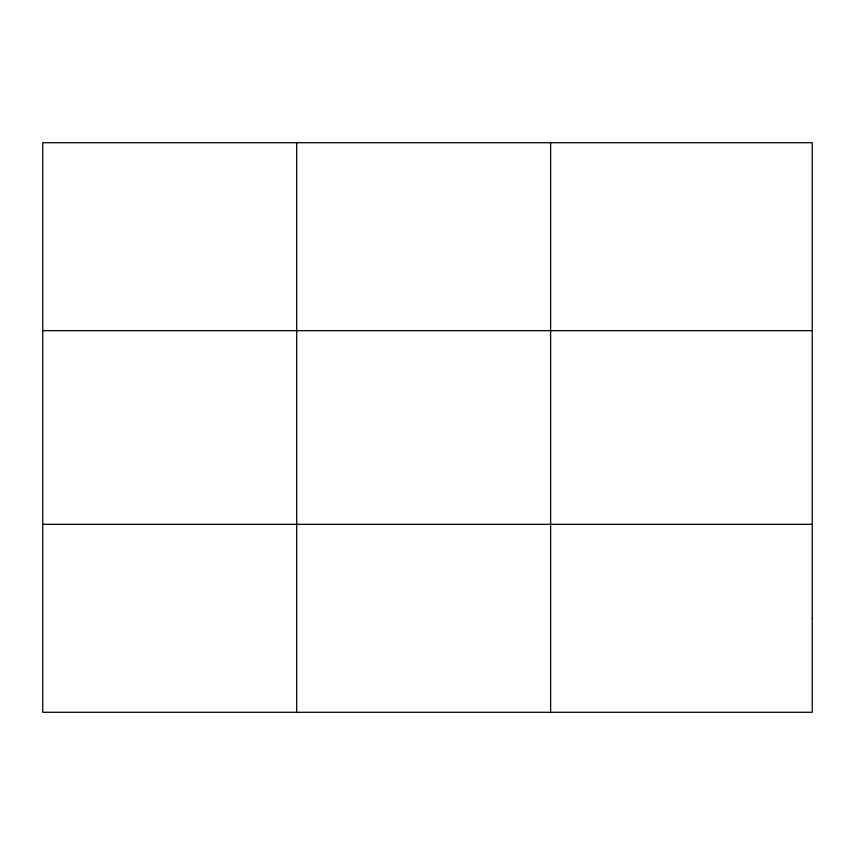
<?xml version="1.0" encoding="UTF-8"?>
<svg xmlns="http://www.w3.org/2000/svg" width="855" height="855" viewBox="0 0 855 855"><rect width="100%" height="100%" fill="white"/><g stroke="black" fill="none" stroke-linecap="round" stroke-linejoin="round"><path stroke-width="1.28" d="M296.685 142.71L296.685 712.29M550.62 142.71L550.62 712.29M42.75 330.671L812.25 330.671M42.75 524.329L812.25 524.329M812.25 618.315L812.25 712.29L42.75 712.29L42.75 142.71L812.25 142.71L812.25 618.315"/></g></svg>
